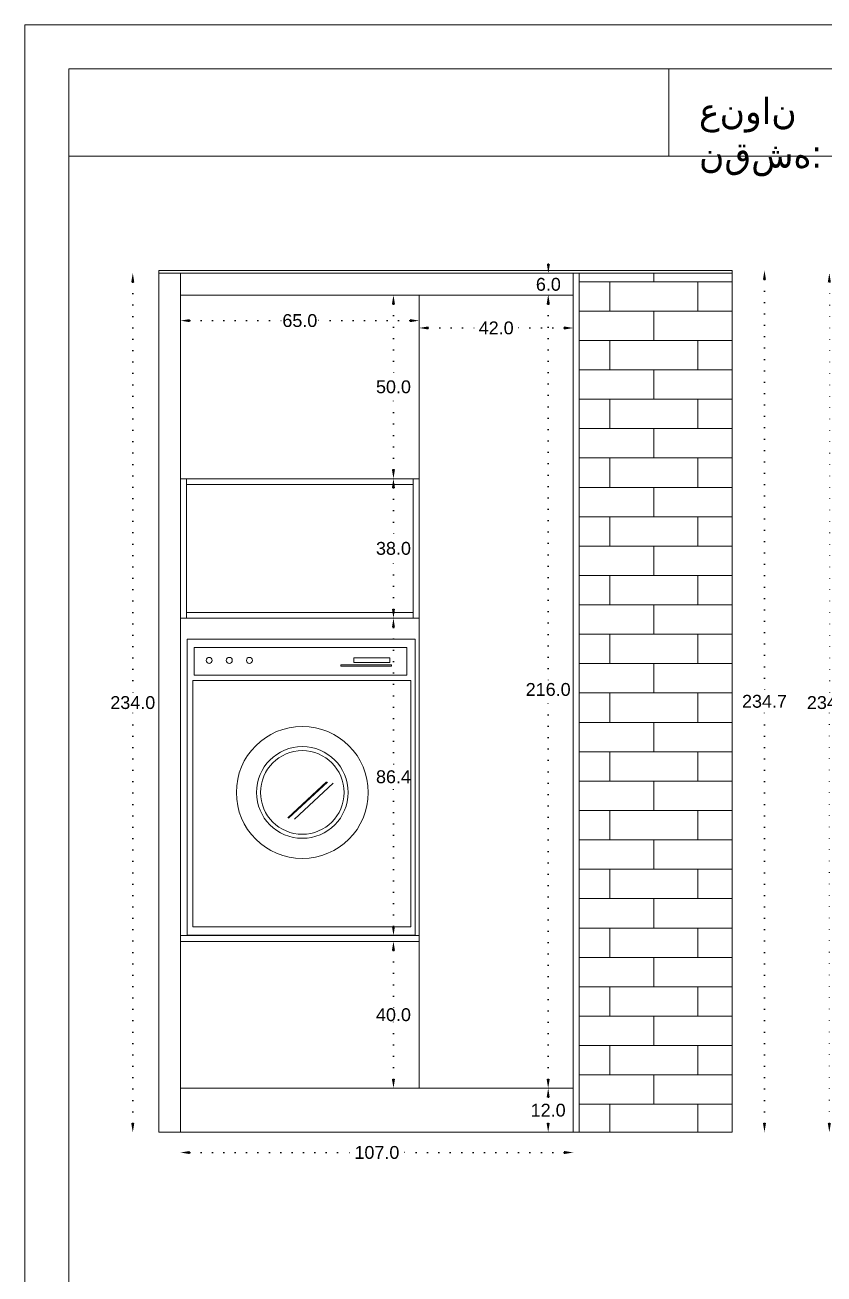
# Model space of a CAD drawing. Header units: inches. Extents: x -241 to 4575, y -126 to 1063.
# Drawn here: x 1223.3 to 1441, y 241.4 to 581.6 of the extents above; entities that cross this region are included whole.
import ezdxf

# ---------------------------------------------------------------- set-up
doc = ezdxf.new("R2010")
doc.units = ezdxf.units.IN
doc.header["$MEASUREMENT"] = 0
doc.linetypes.add('ACAD_ISO07W100', pattern=[3, 0, -3])
doc.layers.add('LAYER5', color=132, linetype='Continuous')
doc.styles.get("Standard").update_dxf_attribs({"font": 'arial.ttf'})
doc.dimstyles.get("Standard").update_dxf_attribs({"dimtxt": 3.5, "dimasz": 2.5, "dimexe": 0.18, "dimexo": 0.0625, "dimgap": 0.09, "dimtad": 0, "dimtih": 1, "dimtoh": 1, "dimdec": 1, "dimzin": 0, "dimdsep": 46, "dimtxsty": 'Standard', "dimcen": 0.09, "dimse1": 1, "dimse2": 1, "dimadec": 0, "dimazin": 0, "dimtfac": 1, "dimtdec": 1, "dimtofl": 0, "dimtmove": 0, "dimatfit": 0, "dimfxl": 1, "dimtolj": 1, "dimtzin": 0, "dimarcsym": 0})

# ---------------------------------------------------------------- blocks, each defined once
blk = doc.blocks.new('*D50')
at = {"color": 0, "linetype": 'ACAD_ISO07W100', "lineweight": -2, "transparency": 16777216}
for p, q in [((1424.73, 512.23), (1424.73, 399.26)), ((1424.73, 282.53), (1424.73, 395.5))]:
    blk.add_line(p, q, dxfattribs=at)
at = {"color": 0, "transparency": 16777216}
for points in [[(1424.31, 512.23), (1425.14, 512.23), (1424.73, 514.73)], [(1424.31, 282.53), (1425.14, 282.53), (1424.73, 280.03)]]:
    blk.add_solid(points, dxfattribs=at)
at = {"layer": 'Defpoints', "color": 0, "transparency": 16777216}
for p in [(1374.24, 514.73), (1424.73, 514.73), (1374.24, 280.03)]:
    blk.add_point(p, dxfattribs=at)
at = {"color": 0, "lineweight": 20, "transparency": 16777216, "insert": (1424.73, 397.38), "char_height": 3.5, "attachment_point": 5}
blk.add_mtext('\\A1;234.7', dxfattribs=at)
blk = doc.blocks.new('*D31')
at = {"color": 0, "linetype": 'ACAD_ISO07W100', "lineweight": -2, "transparency": 16777216}
for p, q in [((1323.65, 417.53), (1323.65, 378.71)), ((1323.65, 336.13), (1323.65, 374.95))]:
    blk.add_line(p, q, dxfattribs=at)
at = {"color": 0, "transparency": 16777216}
for points in [[(1323.23, 417.53), (1324.06, 417.53), (1323.65, 420.03)], [(1323.23, 336.13), (1324.06, 336.13), (1323.65, 333.63)]]:
    blk.add_solid(points, dxfattribs=at)
at = {"layer": 'Defpoints', "color": 0, "transparency": 16777216}
for p in [(1330.64, 420.03), (1323.65, 333.63), (1330.64, 333.63)]:
    blk.add_point(p, dxfattribs=at)
at = {"color": 0, "lineweight": 20, "transparency": 16777216, "insert": (1323.65, 376.83), "char_height": 3.5, "attachment_point": 5}
blk.add_mtext('\\A1;86.4', dxfattribs=at)
blk = doc.blocks.new('*D51')
at = {"color": 0, "linetype": 'ACAD_ISO07W100', "lineweight": -2, "transparency": 16777216}
for p, q in [((1323.65, 455.53), (1323.65, 440.91)), ((1323.65, 422.53), (1323.65, 437.15))]:
    blk.add_line(p, q, dxfattribs=at)
at = {"color": 0, "transparency": 16777216}
for points in [[(1323.23, 455.53), (1324.06, 455.53), (1323.65, 458.03)], [(1323.23, 422.53), (1324.06, 422.53), (1323.65, 420.03)]]:
    blk.add_solid(points, dxfattribs=at)
at = {"layer": 'Defpoints', "color": 0, "transparency": 16777216}
for p in [(1323.65, 458.03), (1330.64, 458.03), (1330.64, 420.03)]:
    blk.add_point(p, dxfattribs=at)
at = {"color": 0, "lineweight": 20, "transparency": 16777216, "insert": (1323.65, 439.03), "char_height": 3.5, "attachment_point": 5}
blk.add_mtext('\\A1;38.0', dxfattribs=at)
blk = doc.blocks.new('*D52')
at = {"color": 0, "linetype": 'ACAD_ISO07W100', "lineweight": -2, "transparency": 16777216}
for p, q in [((1323.65, 505.53), (1323.65, 484.91)), ((1323.65, 460.53), (1323.65, 481.15))]:
    blk.add_line(p, q, dxfattribs=at)
at = {"color": 0, "transparency": 16777216}
for points in [[(1323.23, 505.53), (1324.06, 505.53), (1323.65, 508.03)], [(1323.23, 460.53), (1324.06, 460.53), (1323.65, 458.03)]]:
    blk.add_solid(points, dxfattribs=at)
at = {"layer": 'Defpoints', "color": 0, "transparency": 16777216}
for p in [(1323.65, 508.03), (1330.64, 508.03), (1330.64, 458.03)]:
    blk.add_point(p, dxfattribs=at)
at = {"color": 0, "lineweight": 20, "transparency": 16777216, "insert": (1323.65, 483.03), "char_height": 3.5, "attachment_point": 5}
blk.add_mtext('\\A1;50.0', dxfattribs=at)
blk = doc.blocks.new('*D53')
at = {"color": 0, "linetype": 'ACAD_ISO07W100', "lineweight": -2, "transparency": 16777216}
for p, q in [((1268.14, 501.07), (1293.5, 501.07)), ((1328.14, 501.07), (1302.78, 501.07))]:
    blk.add_line(p, q, dxfattribs=at)
at = {"color": 0, "transparency": 16777216}
for points in [[(1268.14, 501.49), (1268.14, 500.65), (1265.64, 501.07)], [(1328.14, 501.49), (1328.14, 500.65), (1330.64, 501.07)]]:
    blk.add_solid(points, dxfattribs=at)
at = {"layer": 'Defpoints', "color": 0, "transparency": 16777216}
for p in [(1330.64, 501.07), (1265.64, 420.03), (1330.64, 420.03)]:
    blk.add_point(p, dxfattribs=at)
at = {"color": 0, "lineweight": 20, "transparency": 16777216, "insert": (1298.14, 501.07), "char_height": 3.5, "attachment_point": 5}
blk.add_mtext('\\A1;65.0', dxfattribs=at)
blk = doc.blocks.new('*D54')
at = {"color": 0, "linetype": 'ACAD_ISO07W100', "lineweight": -2, "transparency": 16777216}
for p, q in [((1323.65, 329.53), (1323.65, 313.91)), ((1323.65, 294.53), (1323.65, 310.15))]:
    blk.add_line(p, q, dxfattribs=at)
at = {"color": 0, "transparency": 16777216}
for points in [[(1323.23, 329.53), (1324.06, 329.53), (1323.65, 332.03)], [(1323.23, 294.53), (1324.06, 294.53), (1323.65, 292.03)]]:
    blk.add_solid(points, dxfattribs=at)
at = {"layer": 'Defpoints', "color": 0, "transparency": 16777216}
for p in [(1330.64, 332.03), (1323.65, 292.03), (1330.64, 292.03)]:
    blk.add_point(p, dxfattribs=at)
at = {"color": 0, "lineweight": 20, "transparency": 16777216, "insert": (1323.65, 312.03), "char_height": 3.5, "attachment_point": 5}
blk.add_mtext('\\A1;40.0', dxfattribs=at)
blk = doc.blocks.new('*D55')
at = {"color": 0, "linetype": 'ACAD_ISO07W100', "lineweight": -2, "transparency": 16777216}
for p, q in [((1333.14, 499.07), (1346.94, 499.07)), ((1370.14, 499.07), (1356.34, 499.07))]:
    blk.add_line(p, q, dxfattribs=at)
at = {"color": 0, "transparency": 16777216}
for points in [[(1333.14, 499.49), (1333.14, 498.65), (1330.64, 499.07)], [(1370.14, 499.49), (1370.14, 498.65), (1372.64, 499.07)]]:
    blk.add_solid(points, dxfattribs=at)
at = {"layer": 'Defpoints', "color": 0, "transparency": 16777216}
for p in [(1330.64, 508.33), (1372.64, 508.03), (1372.64, 499.07)]:
    blk.add_point(p, dxfattribs=at)
at = {"color": 0, "lineweight": 20, "transparency": 16777216, "insert": (1351.64, 499.07), "char_height": 3.5, "attachment_point": 5}
blk.add_mtext('\\A1;42.0', dxfattribs=at)
blk = doc.blocks.new('*D56')
at = {"color": 0, "linetype": 'ACAD_ISO07W100', "lineweight": -2, "transparency": 16777216}
for p, q in [((1365.85, 516.53), (1365.85, 519.03)), ((1365.85, 505.53), (1365.85, 503.03))]:
    blk.add_line(p, q, dxfattribs=at)
at = {"color": 0, "transparency": 16777216}
for points in [[(1365.43, 516.53), (1366.27, 516.53), (1365.85, 514.03)], [(1365.43, 505.53), (1366.27, 505.53), (1365.85, 508.03)]]:
    blk.add_solid(points, dxfattribs=at)
at = {"layer": 'Defpoints', "color": 0, "transparency": 16777216}
for p in [(1372.64, 514.03), (1365.85, 508.03), (1372.64, 508.03)]:
    blk.add_point(p, dxfattribs=at)
at = {"color": 0, "lineweight": 20, "transparency": 16777216, "insert": (1365.85, 510.94), "char_height": 3.5, "attachment_point": 5}
blk.add_mtext('\\A1;6.0', dxfattribs=at)
blk = doc.blocks.new('*D57')
at = {"color": 0, "linetype": 'ACAD_ISO07W100', "lineweight": -2, "transparency": 16777216}
for p, q in [((1365.8, 505.53), (1365.8, 402.49)), ((1365.8, 294.53), (1365.8, 398.73))]:
    blk.add_line(p, q, dxfattribs=at)
at = {"color": 0, "transparency": 16777216}
for points in [[(1365.38, 505.53), (1366.22, 505.53), (1365.8, 508.03)], [(1365.38, 294.53), (1366.22, 294.53), (1365.8, 292.03)]]:
    blk.add_solid(points, dxfattribs=at)
at = {"layer": 'Defpoints', "color": 0, "transparency": 16777216}
for p in [(1372.64, 508.03), (1365.8, 292.03), (1372.64, 292.03)]:
    blk.add_point(p, dxfattribs=at)
at = {"color": 0, "lineweight": 20, "transparency": 16777216, "insert": (1365.8, 400.61), "char_height": 3.5, "attachment_point": 5}
blk.add_mtext('\\A1;216.0', dxfattribs=at)
blk = doc.blocks.new('*D58')
at = {"color": 0, "linetype": 'ACAD_ISO07W100', "lineweight": -2, "transparency": 16777216}
for p, q in [((1365.8, 289.53), (1365.8, 287.91)), ((1365.8, 282.53), (1365.8, 284.15))]:
    blk.add_line(p, q, dxfattribs=at)
at = {"color": 0, "transparency": 16777216}
for points in [[(1365.38, 289.53), (1366.22, 289.53), (1365.8, 292.03)], [(1365.38, 282.53), (1366.22, 282.53), (1365.8, 280.03)]]:
    blk.add_solid(points, dxfattribs=at)
at = {"layer": 'Defpoints', "color": 0, "transparency": 16777216}
for p in [(1372.64, 292.03), (1365.8, 280.03), (1372.64, 280.03)]:
    blk.add_point(p, dxfattribs=at)
at = {"color": 0, "lineweight": 20, "transparency": 16777216, "insert": (1365.8, 286.03), "char_height": 3.5, "attachment_point": 5}
blk.add_mtext('\\A1;12.0', dxfattribs=at)
blk = doc.blocks.new('*D59')
at = {"color": 0, "linetype": 'ACAD_ISO07W100', "lineweight": -2, "transparency": 16777216}
for p, q in [((1268.14, 274.52), (1313.31, 274.52)), ((1370.14, 274.52), (1324.96, 274.52))]:
    blk.add_line(p, q, dxfattribs=at)
at = {"color": 0, "transparency": 16777216}
for points in [[(1268.14, 274.94), (1268.14, 274.1), (1265.64, 274.52)], [(1370.14, 274.94), (1370.14, 274.1), (1372.64, 274.52)]]:
    blk.add_solid(points, dxfattribs=at)
at = {"layer": 'Defpoints', "color": 0, "transparency": 16777216}
for p in [(1265.64, 292.03), (1372.64, 292.03), (1372.64, 274.52)]:
    blk.add_point(p, dxfattribs=at)
at = {"color": 0, "lineweight": 20, "transparency": 16777216, "insert": (1319.14, 274.52), "char_height": 3.5, "attachment_point": 5}
blk.add_mtext('\\A1;107.0', dxfattribs=at)
blk = doc.blocks.new('*D60')
at = {"color": 0, "linetype": 'ACAD_ISO07W100', "lineweight": -2, "transparency": 16777216}
for p, q in [((1252.63, 511.53), (1252.63, 398.91)), ((1252.63, 282.53), (1252.63, 395.15))]:
    blk.add_line(p, q, dxfattribs=at)
at = {"color": 0, "transparency": 16777216}
for points in [[(1252.21, 511.53), (1253.04, 511.53), (1252.63, 514.03)], [(1252.21, 282.53), (1253.04, 282.53), (1252.63, 280.03)]]:
    blk.add_solid(points, dxfattribs=at)
at = {"layer": 'Defpoints', "color": 0, "transparency": 16777216}
for p in [(1259.74, 514.03), (1252.63, 280.03), (1259.74, 280.03)]:
    blk.add_point(p, dxfattribs=at)
at = {"color": 0, "lineweight": 20, "transparency": 16777216, "insert": (1252.63, 397.03), "char_height": 3.5, "attachment_point": 5}
blk.add_mtext('\\A1;234.0', dxfattribs=at)
blk = doc.blocks.new('*D70')
at = {"color": 0, "linetype": 'ACAD_ISO07W100', "lineweight": -2, "transparency": 16777216}
for p, q in [((1442.4, 511.53), (1442.4, 398.91)), ((1442.4, 282.53), (1442.4, 395.15))]:
    blk.add_line(p, q, dxfattribs=at)
at = {"color": 0, "transparency": 16777216}
for points in [[(1441.98, 511.53), (1442.82, 511.53), (1442.4, 514.03)], [(1441.98, 282.53), (1442.82, 282.53), (1442.4, 280.03)]]:
    blk.add_solid(points, dxfattribs=at)
at = {"layer": 'Defpoints', "color": 0, "transparency": 16777216}
for p in [(1449.51, 514.03), (1442.4, 280.03), (1449.51, 280.03)]:
    blk.add_point(p, dxfattribs=at)
at = {"color": 0, "lineweight": 20, "transparency": 16777216, "insert": (1442.4, 397.03), "char_height": 3.5, "attachment_point": 5}
blk.add_mtext('\\A1;234.0', dxfattribs=at)

msp = doc.modelspace()

# ---------------------------------------------------------------- hatches: boundary and pattern name
at = {"lineweight": 20}
h = msp.add_hatch(dxfattribs=at)
h.set_pattern_fill('AR-BRSTD', color=256, scale=3)
h.set_pattern_definition([(0, (722.586, -16.395), (0, 8.001), []), (90, (722.586, -16.395), (-12, 8.001), [8.001, -8.001])])
h.paths.add_polyline_path([(1374.24, 280.03), (1415.92, 280.03), (1415.92, 514.03), (1374.24, 514.03)])

# ---------------------------------------------------------------- linework, layer by layer
for p, q in [((1259.74, 514.73), (1259.74, 280.03)), ((1259.74, 514.73), (1415.92, 514.73)), ((1259.74, 514.03), (1415.92, 514.03)), ((1265.64, 514.03), (1265.64, 280.03)), ((1372.64, 514.03), (1372.64, 280.03)), ((1374.24, 280.03), (1374.24, 514.03)), ((1415.92, 514.73), (1415.92, 280.03)), ((1265.74, 508.03), (1372.64, 508.03)), ((1330.64, 508.03), (1330.64, 292.03)), ((1265.64, 458.03), (1330.64, 458.03)), ((1267.24, 458.03), (1267.24, 420.03)), ((1267.34, 456.43), (1329.04, 456.43)), ((1329.04, 458.03), (1329.04, 420.03)), ((1265.64, 420.03), (1330.64, 420.03)), ((1267.34, 421.63), (1329.04, 421.63)), ((1265.64, 333.63), (1330.64, 333.63)), ((1265.64, 332.03), (1330.64, 332.03)), ((1265.64, 292.03), (1372.64, 292.03)), ((1259.74, 280.03), (1415.92, 280.03))]:
    msp.add_line(p, q, dxfattribs=at)
at = {"color": 30, "lineweight": 20, "true_color": 0xf26722}
for p, q in [((1305.39, 375.51), (1294.83, 365.69)), ((1305.64, 375.39), (1295.07, 365.57)), ((1307.22, 375.15), (1296.65, 365.33))]:
    msp.add_line(p, q, dxfattribs=at)
at = {"lineweight": 20}
for points in [[(1223.26, 581.59), (1223.26, -125.68), (1723.35, -125.68), (1723.35, 581.59)], [(1235.17, 569.68), (1235.17, -102.39), (1711.44, -102.39), (1711.44, 569.68)], [(1398.7, 569.68), (1235.17, 569.68), (1235.17, 545.87), (1398.7, 545.87)], [(1398.7, 545.87), (1711.44, 545.87), (1711.44, 569.68), (1398.7, 569.68)]]:
    msp.add_lwpolyline(points, close=True, dxfattribs=at)
at = {"color": 30, "lineweight": 20, "true_color": 0xf26722}
msp.add_lwpolyline([(1329.52, 414.33), (1267.48, 414.33), (1267.48, 333.73), (1329.52, 333.73)], close=True, dxfattribs=at)
for radius in [17.97, 12.49, 11.39]:
    msp.add_circle((1298.82, 372.58), radius, dxfattribs=at)
at = {"layer": 'LAYER5', "color": 30, "lineweight": 20, "true_color": 0xf26722}
for points in [[(1269.36, 404.54), (1269.36, 412.07), (1327.26, 412.07), (1327.26, 404.54)], [(1312.83, 409.22), (1322.69, 409.22), (1322.69, 408.01), (1312.83, 408.01)], [(1323.1, 407.33), (1323.1, 406.93), (1309.32, 406.93), (1309.32, 407.33)], [(1268.99, 403.03), (1328.39, 403.03), (1328.39, 335.99), (1268.99, 335.99)]]:
    msp.add_lwpolyline(points, close=True, dxfattribs=at)
for centre in [(1273.44, 408.54), (1278.92, 408.54), (1284.41, 408.54)]:
    msp.add_circle(centre, 0.81, dxfattribs=at)

# ---------------------------------------------------------------- texts
at = {"lineweight": 20, "insert": (1406.89, 561.8), "char_height": 7.1441, "attachment_point": 1}
msp.add_mtext_dynamic_manual_height_columns('{\\fArial|b0|i0|c178|p34;عنوان نقشه}:', width=52.9987, gutter_width=323.85, heights=[0], dxfattribs=at)

# ---------------------------------------------------------------- dimensions: what is measured, and where the dimension line sits
at = {"lineweight": 20}
for base, p1, p2, angle, picture, middle in [((1365.85, 508.03), (1372.64, 514.03), (1372.64, 508.03), 90, '*D56', (1365.85, 510.94)), ((1424.73, 514.73), (1374.24, 280.03), (1374.24, 514.73), 270, '*D50', (1424.73, 397.38)), ((1365.8, 292.03), (1372.64, 508.03), (1372.64, 292.03), 90, '*D57', (1365.8, 400.61))]:
    dim = msp.add_linear_dim(base=base, p1=p1, p2=p2, angle=angle, dimstyle='Standard', dxfattribs=at)
    dim.commit()
    dim.dimension.update_dxf_attribs({"geometry": picture, "text_midpoint": middle, "dimtype": 160})
for base, p1, p2, angle, picture, middle in [((1252.63, 280.03), (1259.74, 514.03), (1259.74, 280.03), 270, '*D60', (1252.63, 397.03)), ((1442.4, 280.03), (1449.51, 514.03), (1449.51, 280.03), 270, '*D70', (1442.4, 397.03)), ((1323.65, 508.03), (1330.64, 458.03), (1330.64, 508.03), 90, '*D52', (1323.65, 483.03)), ((1323.65, 458.03), (1330.64, 420.03), (1330.64, 458.03), 90, '*D51', (1323.65, 439.03)), ((1323.65, 333.63), (1330.64, 420.03), (1330.64, 333.63), 90, '*D31', (1323.65, 376.83)), ((1323.65, 292.03), (1330.64, 332.03), (1330.64, 292.03), 90, '*D54', (1323.65, 312.03)), ((1365.8, 280.03), (1372.64, 292.03), (1372.64, 280.03), 90, '*D58', (1365.8, 286.03))]:
    dim = msp.add_linear_dim(base=base, p1=p1, p2=p2, angle=angle, dimstyle='Standard', dxfattribs=at)
    dim.commit()
    dim.dimension.update_dxf_attribs({"geometry": picture, "text_midpoint": middle})
for base, p1, p2, picture, middle in [((1372.64, 499.07), (1330.64, 508.33), (1372.64, 508.03), '*D55', (1351.64, 499.07)), ((1330.64, 501.07), (1265.64, 420.03), (1330.64, 420.03), '*D53', (1298.14, 501.07))]:
    dim = msp.add_linear_dim(base=base, p1=p1, p2=p2, dimstyle='Standard', dxfattribs=at)
    dim.commit()
    dim.dimension.update_dxf_attribs({"geometry": picture, "text_midpoint": middle})
dim = msp.add_linear_dim(base=(1372.64, 274.52), p1=(1265.64, 292.03), p2=(1372.64, 292.03), dimstyle='Standard', dxfattribs=at)
dim.commit()
dim.dimension.update_dxf_attribs({"geometry": '*D59', "text_midpoint": (1319.14, 274.52), "dimtype": 160})

doc.saveas('drawing.dxf')
